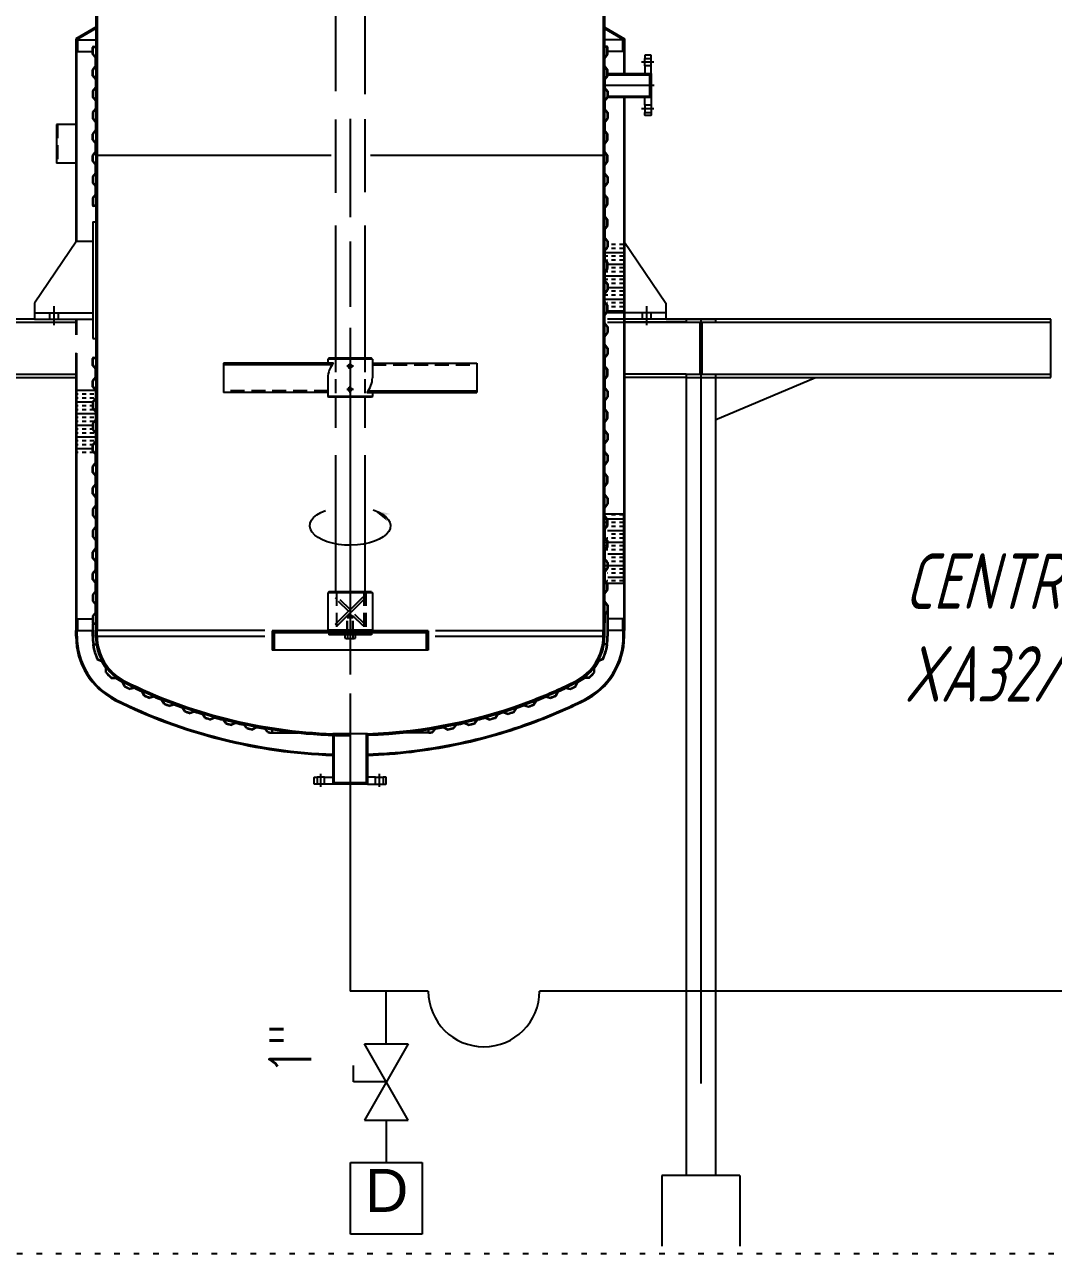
# Model space of a CAD drawing. Extents: x -29512 to 147477, y -5232 to 39709.
# Drawn here: x 140849.02 to 140867.52, y 10718.46 to 10740.55 of the extents above; entities that cross this region are included whole.
import ezdxf
from ezdxf.enums import TextEntityAlignment as Align

# ---------------------------------------------------------------- set-up
doc = ezdxf.new("R2010")
doc.units = 0
for name, pattern in [('DASHDOT', [25.4, 12.7, -6.35, 0, -6.35]), ('DOTTED', [0.25, 0, -0.25]), ('HIDDEN', [0.375, 0.25, -0.125])]:
    doc.linetypes.add(name, pattern=pattern)
doc.layers.get('0').update_dxf_attribs({"linetype": 'CONTINUOUS'})
for name, color, linetype in [('2', 2, 'CONTINUOUS'), ('3', 3, 'HIDDEN'), ('6', 6, 'DASHDOT'), ('DIMENSION', 3, 'CONTINUOUS'), ('HATCH', 4, 'CONTINUOUS'), ('NUVOLA', 6, 'CONTINUOUS')]:
    doc.layers.add(name, color=color, linetype=linetype)
doc.layers.add('TAG', color=140, linetype='CONTINUOUS', lineweight=13)
doc.styles.add('A3', font='arial.ttf', dxfattribs={"height": 0.3})
doc.styles.add('Romans100', font='romans.shx', dxfattribs={"width": 0.8, "height": 200})
doc.styles.add('S', font='ITALIC', dxfattribs={"height": 6})
doc.styles.add('STYLE4', font='isocp.shx', dxfattribs={"width": 0.8, "oblique": 15, "height": 2})
pattern_1 = [(180, (140864.96661, 10723.26632), (0, 0.2100412), []), (180, (140864.96661, 10723.33634), (0, 0.2100412), [0.0700137, -0.0700137]), (180, (140864.96661, 10723.40635), (0, 0.2100412), [0.0700137, -0.0700137])]

# ---------------------------------------------------------------- blocks, each defined once
blk = doc.blocks.new('PRESA', base_point=(1.75, 0.1))
for p, q in [((1.5, 0.1), (1.5, 0.6)), ((1.5, 0.6), (2, 0.6)), ((2, 0.6), (2, 0.1)), ((2, 0.1), (1.5, 0.1))]:
    blk.add_line(p, q)
at = {"style": 'S', "width": 1.2}
blk.add_attdef('1', text='', height=0.3, dxfattribs=at).set_placement((1.75, 0.2), align=Align.CENTER)
blk = doc.blocks.new('head')
at = {"color": 7}
for p, q in [((-0.7, 0.71), (-0.7, -0.71)), ((0, 0.94), (-0.63, 0.94)), ((0, 0.47), (-0.63, 0.47)), ((0, -0.94), (0, 0.94)), ((0, -0.47), (-0.63, -0.47)), ((-0.63, -0.94), (0, -0.94))]:
    blk.add_line(p, q, dxfattribs=at)
for centre, radius, start, end in [((-0.28, 0.71), 0.418, 145.6158, 214.3842), ((0.86, 0), 1.56, 162.412, 197.588), ((-0.28, -0.71), 0.418, 145.6158, 214.3842)]:
    blk.add_arc(centre, radius, start, end, dxfattribs=at)

msp = doc.modelspace()

# ---------------------------------------------------------------- hatches: boundary and pattern name
at = {"layer": '2'}
h = msp.add_hatch(dxfattribs=at)
h.set_pattern_fill('INSUL', scale=0.56011, angle=180, style=0)
h.set_pattern_definition([(180, (140864.96661, 10722.17446), (0, 0.2100412), []), (180, (140864.96661, 10722.24448), (0, 0.2100412), [0.0700137, -0.0700137]), (180, (140864.96661, 10722.3145), (0, 0.2100412), [0.0700137, -0.0700137])])
h.paths.add_polyline_path([(140859.4564, 10736.1375), (140859.5089, 10736.2075), (140859.5089, 10736.3125), (140859.4564, 10736.3825), (140859.4564, 10736.5226), (140859.5089, 10736.5926), (140859.5089, 10736.6109), (140859.796, 10736.6109), (140859.796, 10735.3709), (140859.459, 10735.3709), (140859.5089, 10735.4374), (140859.5089, 10735.5424), (140859.4564, 10735.6124), (140859.4564, 10735.7524), (140859.5089, 10735.8224), (140859.5089, 10735.9275), (140859.4564, 10735.9975)])
h = msp.add_hatch(dxfattribs=at)
h.set_pattern_fill('INSUL', scale=0.56011, angle=180, style=0)
h.set_pattern_definition(pattern_1)
h.paths.add_polyline_path([(140850.2916, 10733.5718), (140850.2391, 10733.6418), (140850.2391, 10733.7469), (140850.2916, 10733.8169), (140850.2916, 10733.9569), (140850.2391, 10734.0269), (140850.2391, 10734.0452), (140849.952, 10734.0452), (140849.952, 10732.8052), (140850.289, 10732.8052), (140850.2391, 10732.8717), (140850.2391, 10732.9767), (140850.2916, 10733.0467), (140850.2916, 10733.1867), (140850.2391, 10733.2568), (140850.2391, 10733.3618), (140850.2916, 10733.4318)])
h = msp.add_hatch(dxfattribs=at)
h.set_pattern_fill('INSUL', scale=0.56011, angle=180, style=0)
h.set_pattern_definition(pattern_1)
h.paths.add_polyline_path([(140859.4564, 10731.2754), (140859.5089, 10731.3454), (140859.5089, 10731.4505), (140859.4564, 10731.5205), (140859.4564, 10731.6605), (140859.5089, 10731.7305), (140859.5089, 10731.7488), (140859.796, 10731.7488), (140859.796, 10730.5088), (140859.459, 10730.5088), (140859.5089, 10730.5753), (140859.5089, 10730.6803), (140859.4564, 10730.7503), (140859.4564, 10730.8903), (140859.5089, 10730.9604), (140859.5089, 10731.0654), (140859.4564, 10731.1354)])

# ---------------------------------------------------------------- linework, layer by layer
at = {"color": 7}
for p, q in [((140850.3021, 10741.9105), (140850.3021, 10729.6581)), ((140850.3231, 10741.8825), (140850.3231, 10729.6581)), ((140854.6079, 10741.6935), (140854.6079, 10739.3551)), ((140855.14, 10741.6935), (140855.14, 10739.3044)), ((140859.4249, 10740.8652), (140859.4249, 10729.6581)), ((140859.4459, 10740.8652), (140859.4459, 10729.6581)), ((140850.3021, 10740.5102), (140849.9415, 10740.3002)), ((140850.3021, 10740.4859), (140849.9415, 10740.2759)), ((140859.4459, 10740.5102), (140859.8065, 10740.3002)), ((140859.4459, 10740.4859), (140859.8065, 10740.2759)), ((140849.9415, 10740.3002), (140849.9415, 10736.6428)), ((140849.952, 10740.282), (140850.3021, 10740.282)), ((140849.952, 10740.282), (140849.952, 10736.6595)), ((140849.973, 10740.282), (140849.973, 10740.072)), ((140859.796, 10740.282), (140859.4459, 10740.282)), ((140859.775, 10740.282), (140859.775, 10740.072)), ((140859.796, 10740.282), (140859.796, 10739.6718)), ((140859.8065, 10740.3002), (140859.8065, 10739.6718)), ((140849.952, 10740.072), (140850.2391, 10740.072)), ((140850.2391, 10740.0201), (140850.2391, 10740.1427)), ((140850.2916, 10739.9501), (140850.2391, 10740.0201)), ((140850.2496, 10740.0236), (140850.2496, 10740.1427)), ((140850.3021, 10739.9536), (140850.2496, 10740.0236)), ((140850.2566, 10740.1602), (140850.3021, 10740.1602)), ((140850.2566, 10740.1497), (140850.3021, 10740.1497)), ((140859.4914, 10740.1602), (140859.4459, 10740.1602)), ((140859.4914, 10740.1497), (140859.4459, 10740.1497)), ((140859.4459, 10739.9536), (140859.4984, 10740.0236)), ((140859.4564, 10739.9501), (140859.5089, 10740.0201)), ((140859.4984, 10740.0236), (140859.4984, 10740.1427)), ((140859.5089, 10740.0201), (140859.5089, 10740.1427)), ((140859.796, 10740.072), (140859.5089, 10740.072)), ((140850.2916, 10739.8101), (140850.2391, 10739.7401)), ((140850.3021, 10739.8066), (140850.2496, 10739.7366)), ((140850.2916, 10739.8101), (140850.2916, 10739.9501)), ((140859.4459, 10739.8066), (140859.4984, 10739.7366)), ((140859.4564, 10739.8101), (140859.4564, 10739.9501)), ((140859.4564, 10739.8101), (140859.5089, 10739.7401)), ((140860.174, 10739.8136), (140860.174, 10739.9466)), ((140860.2861, 10739.8136), (140860.2861, 10739.9466)), ((140850.2391, 10739.6351), (140850.2391, 10739.7401)), ((140850.2916, 10739.565), (140850.2391, 10739.6351)), ((140850.2496, 10739.6386), (140850.2496, 10739.7366)), ((140850.3021, 10739.5685), (140850.2496, 10739.6386)), ((140850.2916, 10739.565), (140850.2916, 10739.425)), ((140859.4459, 10739.5685), (140859.4984, 10739.6386)), ((140859.4564, 10739.565), (140859.5089, 10739.6351)), ((140859.4564, 10739.565), (140859.4564, 10739.425)), ((140859.4984, 10739.6386), (140859.4984, 10739.7366)), ((140859.4984, 10739.6718), (140860.2616, 10739.6718)), ((140859.4984, 10739.6522), (140860.2581, 10739.6522)), ((140859.5089, 10739.6351), (140859.5089, 10739.7401)), ((140860.2581, 10739.6718), (140860.2581, 10739.2482)), ((140860.2861, 10739.6718), (140860.2861, 10739.2482)), ((140850.2916, 10739.425), (140850.2391, 10739.355)), ((140850.2391, 10739.355), (140850.2391, 10739.25)), ((140850.3021, 10739.4215), (140850.2496, 10739.3515)), ((140850.2496, 10739.3515), (140850.2496, 10739.2535)), ((140859.4459, 10739.4215), (140859.4984, 10739.3515)), ((140859.4564, 10739.425), (140859.5089, 10739.355)), ((140859.4984, 10739.3515), (140859.4984, 10739.2535)), ((140859.5089, 10739.355), (140859.5089, 10739.25)), ((140850.2916, 10739.18), (140850.2391, 10739.25)), ((140850.3021, 10739.1835), (140850.2496, 10739.2535)), ((140850.2916, 10739.18), (140850.2916, 10739.0399)), ((140859.4459, 10739.1835), (140859.4984, 10739.2535)), ((140859.4564, 10739.18), (140859.5089, 10739.25)), ((140859.4564, 10739.18), (140859.4564, 10739.0399)), ((140859.4945, 10739.2482), (140860.2616, 10739.2482)), ((140859.4984, 10739.2678), (140860.2581, 10739.2678)), ((140859.796, 10739.2482), (140859.796, 10729.6581)), ((140859.8065, 10739.2482), (140859.8065, 10729.6581)), ((140860.174, 10739.1065), (140860.174, 10738.9734)), ((140860.2861, 10739.1065), (140860.2861, 10738.9734)), ((140850.2916, 10739.0399), (140850.2391, 10738.9699)), ((140850.2391, 10738.9699), (140850.2391, 10738.8649)), ((140850.2916, 10738.7949), (140850.2391, 10738.8649)), ((140850.3021, 10739.0364), (140850.2496, 10738.9664)), ((140850.2496, 10738.9664), (140850.2496, 10738.8684)), ((140850.3021, 10738.7984), (140850.2496, 10738.8684)), ((140859.4459, 10739.0364), (140859.4984, 10738.9664)), ((140859.4459, 10738.7984), (140859.4984, 10738.8684)), ((140859.4564, 10739.0399), (140859.5089, 10738.9699)), ((140859.4564, 10738.7949), (140859.5089, 10738.8649)), ((140859.4984, 10738.9664), (140859.4984, 10738.8684)), ((140859.5089, 10738.9699), (140859.5089, 10738.8649)), ((140849.5915, 10738.7599), (140849.5915, 10738.0598)), ((140849.9415, 10738.7599), (140849.5915, 10738.7599)), ((140850.2916, 10738.6549), (140850.2391, 10738.5849)), ((140850.3021, 10738.6514), (140850.2496, 10738.5814)), ((140850.2916, 10738.7949), (140850.2916, 10738.6549)), ((140854.6079, 10738.8494), (140854.6079, 10737.5264)), ((140855.14, 10738.8505), (140855.14, 10737.5392)), ((140859.4459, 10738.6514), (140859.4984, 10738.5814)), ((140859.4564, 10738.7949), (140859.4564, 10738.6549)), ((140859.4564, 10738.6549), (140859.5089, 10738.5849)), ((140850.2391, 10738.4798), (140850.2391, 10738.5849)), ((140850.2916, 10738.4098), (140850.2391, 10738.4798)), ((140850.2496, 10738.4833), (140850.2496, 10738.5814)), ((140850.3021, 10738.4133), (140850.2496, 10738.4833)), ((140859.4459, 10738.4133), (140859.4984, 10738.4833)), ((140859.4564, 10738.4098), (140859.5089, 10738.4798)), ((140859.4984, 10738.4833), (140859.4984, 10738.5814)), ((140859.5089, 10738.4798), (140859.5089, 10738.5849)), ((140850.2916, 10738.2698), (140850.2391, 10738.1998)), ((140850.2391, 10738.0948), (140850.2391, 10738.1998)), ((140850.3021, 10738.2663), (140850.2496, 10738.1963)), ((140850.2496, 10738.0983), (140850.2496, 10738.1963)), ((140850.2916, 10738.2698), (140850.2916, 10738.4098)), ((140854.5351, 10738.1998), (140850.3021, 10738.1998)), ((140859.4459, 10738.1998), (140855.24, 10738.1998)), ((140859.4459, 10738.2663), (140859.4984, 10738.1963)), ((140859.4564, 10738.2698), (140859.4564, 10738.4098)), ((140859.4564, 10738.2698), (140859.5089, 10738.1998)), ((140859.4984, 10738.0983), (140859.4984, 10738.1963)), ((140859.5089, 10738.0948), (140859.5089, 10738.1998)), ((140849.9415, 10738.0598), (140849.5915, 10738.0598)), ((140850.2916, 10738.0247), (140850.2391, 10738.0948)), ((140850.3021, 10738.0282), (140850.2496, 10738.0983)), ((140850.2916, 10737.8847), (140850.2916, 10738.0247)), ((140859.4459, 10738.0282), (140859.4984, 10738.0983)), ((140859.4564, 10738.0247), (140859.5089, 10738.0948)), ((140859.4564, 10737.8847), (140859.4564, 10738.0247)), ((140850.2916, 10737.8847), (140850.2391, 10737.8147)), ((140850.2391, 10737.8147), (140850.2391, 10737.7097)), ((140850.3021, 10737.8812), (140850.2496, 10737.8112)), ((140850.2496, 10737.8112), (140850.2496, 10737.7132)), ((140859.4459, 10737.8812), (140859.4984, 10737.8112)), ((140859.4564, 10737.8847), (140859.5089, 10737.8147)), ((140859.4984, 10737.8112), (140859.4984, 10737.7132)), ((140859.5089, 10737.8147), (140859.5089, 10737.7097)), ((140850.2916, 10737.6397), (140850.2391, 10737.7097)), ((140850.3021, 10737.6432), (140850.2496, 10737.7132)), ((140850.2916, 10737.4996), (140850.2916, 10737.6397)), ((140859.4459, 10737.6432), (140859.4984, 10737.7132)), ((140859.4564, 10737.6397), (140859.5089, 10737.7097)), ((140859.4564, 10737.4996), (140859.4564, 10737.6397)), ((140850.2916, 10737.4996), (140850.2391, 10737.4296)), ((140850.2391, 10737.4296), (140850.2391, 10737.3071)), ((140850.3021, 10737.4961), (140850.2496, 10737.4261)), ((140850.2496, 10737.4261), (140850.2496, 10737.3071)), ((140859.4459, 10737.4961), (140859.4984, 10737.4261)), ((140859.4459, 10737.2581), (140859.4984, 10737.3281)), ((140859.4564, 10737.4996), (140859.5089, 10737.4296)), ((140859.4564, 10737.2546), (140859.5089, 10737.3246)), ((140859.4984, 10737.3281), (140859.4984, 10737.4261)), ((140859.5089, 10737.3246), (140859.5089, 10737.4296)), ((140850.3021, 10737.3001), (140850.2568, 10737.3001)), ((140850.3021, 10737.2896), (140850.2568, 10737.2896)), ((140859.4459, 10737.1111), (140859.4984, 10737.0411)), ((140859.4564, 10737.2546), (140859.4564, 10737.1146)), ((140859.4564, 10737.1146), (140859.5089, 10737.0446)), ((140850.2461, 10737.0095), (140850.2461, 10734.9091)), ((140850.2461, 10737.0095), (140850.3021, 10737.0095)), ((140854.6079, 10736.9417), (140854.6079, 10734.5521)), ((140855.14, 10736.9417), (140855.14, 10734.5521)), ((140859.4459, 10736.873), (140859.4984, 10736.943)), ((140859.4564, 10736.8695), (140859.5089, 10736.9395)), ((140859.4564, 10736.8695), (140859.4564, 10736.7295)), ((140859.4984, 10736.943), (140859.4984, 10737.0411)), ((140859.5089, 10736.9395), (140859.5089, 10737.0446)), ((140849.952, 10736.6595), (140849.1959, 10735.5463)), ((140849.952, 10736.6595), (140850.2461, 10736.6595)), ((140859.4459, 10736.726), (140859.4984, 10736.656)), ((140859.4564, 10736.7295), (140859.5089, 10736.6595)), ((140859.4984, 10736.656), (140859.4984, 10736.558)), ((140859.5089, 10736.6595), (140859.5089, 10736.5545)), ((140859.796, 10736.6595), (140860.5521, 10735.5463)), ((140859.4459, 10736.4879), (140859.4984, 10736.558)), ((140859.4564, 10736.4844), (140859.5089, 10736.5545)), ((140859.4564, 10736.4844), (140859.4564, 10736.3444)), ((140859.4459, 10736.3409), (140859.4984, 10736.2709)), ((140859.4564, 10736.3444), (140859.5089, 10736.2744)), ((140859.4984, 10736.1729), (140859.4984, 10736.2709)), ((140859.5089, 10736.1694), (140859.5089, 10736.2744)), ((140859.4459, 10736.1029), (140859.4984, 10736.1729)), ((140859.4564, 10736.0994), (140859.5089, 10736.1694)), ((140859.4564, 10736.0994), (140859.4564, 10735.9593)), ((140859.4459, 10735.9558), (140859.4984, 10735.8858)), ((140859.4459, 10735.7178), (140859.4984, 10735.7878)), ((140859.4564, 10735.9593), (140859.5089, 10735.8893)), ((140859.4564, 10735.7143), (140859.5089, 10735.7843)), ((140859.4984, 10735.8858), (140859.4984, 10735.7878)), ((140859.5089, 10735.8893), (140859.5089, 10735.7843)), ((140849.1959, 10735.5463), (140849.1959, 10735.3712)), ((140859.4459, 10735.5708), (140859.4984, 10735.5007)), ((140859.4564, 10735.5743), (140859.4564, 10735.7143)), ((140859.4564, 10735.5743), (140859.5089, 10735.5042)), ((140860.5521, 10735.5463), (140860.5521, 10735.3712)), ((140849.1959, 10735.3712), (140850.2461, 10735.3712)), ((140849.1959, 10735.3712), (140849.1959, 10735.2592)), ((140849.4689, 10735.3712), (140849.4689, 10735.2592)), ((140849.546, 10735.4923), (140849.546, 10735.1491)), ((140849.623, 10735.3712), (140849.623, 10735.2592)), ((140859.4459, 10735.3327), (140859.4984, 10735.4027)), ((140859.4564, 10735.3292), (140859.5089, 10735.3992)), ((140859.4564, 10735.1892), (140859.4564, 10735.3292)), ((140859.4984, 10735.4027), (140859.4984, 10735.5007)), ((140860.5521, 10735.3712), (140859.5019, 10735.3712)), ((140859.5089, 10735.3992), (140859.5089, 10735.5042)), ((140860.125, 10735.3712), (140860.125, 10735.2592)), ((140860.202, 10735.4923), (140860.202, 10735.1491)), ((140860.2791, 10735.3712), (140860.2791, 10735.2592)), ((140860.5521, 10735.3712), (140860.5521, 10735.2592)), ((140849.1959, 10735.2592), (140850.2461, 10735.2592)), ((140849.9415, 10735.2592), (140849.9415, 10734.9739)), ((140849.952, 10735.2592), (140849.952, 10734.9739)), ((140859.4459, 10735.1857), (140859.4984, 10735.1157)), ((140859.4564, 10735.1892), (140859.5089, 10735.1192)), ((140859.4984, 10735.1157), (140859.4984, 10735.0177)), ((140860.5521, 10735.2592), (140859.5019, 10735.2592)), ((140859.5089, 10735.1192), (140859.5089, 10735.0142)), ((140850.2461, 10734.9091), (140850.3021, 10734.9091)), ((140859.4459, 10734.9476), (140859.4984, 10735.0177)), ((140859.4564, 10734.9441), (140859.5089, 10735.0142)), ((140859.4564, 10734.8041), (140859.4564, 10734.9441)), ((140859.4459, 10734.8006), (140859.4984, 10734.7306)), ((140859.4564, 10734.8041), (140859.5089, 10734.7341)), ((140859.4984, 10734.7306), (140859.4984, 10734.6326)), ((140859.5089, 10734.7341), (140859.5089, 10734.6291)), ((140849.9415, 10734.6508), (140849.9415, 10729.6581)), ((140849.952, 10734.6433), (140849.952, 10729.6581)), ((140850.2391, 10734.426), (140850.2391, 10734.5486)), ((140850.2496, 10734.4295), (140850.2496, 10734.5486)), ((140850.2566, 10734.5661), (140850.3021, 10734.5661)), ((140850.2566, 10734.5556), (140850.3021, 10734.5556)), ((140854.5719, 10734.4644), (140852.5986, 10734.4644)), ((140852.5986, 10734.4644), (140852.5986, 10733.9396)), ((140854.4879, 10734.5521), (140854.4739, 10734.5381)), ((140855.2741, 10734.5381), (140854.4739, 10734.5381)), ((140854.4739, 10734.5381), (140854.4739, 10734.4644)), ((140855.2601, 10734.5521), (140854.4879, 10734.5521)), ((140854.874, 10734.4704), (140854.874, 10734.3536)), ((140855.2741, 10734.5381), (140855.2601, 10734.5521)), ((140855.2741, 10734.5381), (140855.2741, 10734.202)), ((140855.2741, 10734.4644), (140857.1494, 10734.4644)), ((140857.1494, 10734.4644), (140857.1494, 10733.9396)), ((140859.4459, 10734.5626), (140859.4984, 10734.6326)), ((140859.4564, 10734.5591), (140859.5089, 10734.6291)), ((140859.4564, 10734.5591), (140859.4564, 10734.419)), ((140850.2916, 10734.356), (140850.2391, 10734.426)), ((140850.3021, 10734.3595), (140850.2496, 10734.4295)), ((140850.2916, 10734.216), (140850.2916, 10734.356)), ((140854.5485, 10734.4347), (140852.5986, 10734.4347)), ((140854.9324, 10734.412), (140854.8156, 10734.412)), ((140859.4459, 10734.4155), (140859.4984, 10734.3455)), ((140859.4459, 10734.1775), (140859.4984, 10734.2475)), ((140859.4564, 10734.419), (140859.5089, 10734.349)), ((140859.4564, 10734.174), (140859.5089, 10734.244)), ((140859.4984, 10734.2475), (140859.4984, 10734.3455)), ((140859.5089, 10734.244), (140859.5089, 10734.349)), ((140850.2916, 10734.216), (140850.2391, 10734.146)), ((140850.2391, 10734.041), (140850.2391, 10734.146)), ((140850.2916, 10733.9709), (140850.2391, 10734.041)), ((140850.3021, 10734.2125), (140850.2496, 10734.1425)), ((140850.2496, 10734.0445), (140850.2496, 10734.1425)), ((140850.3021, 10733.9744), (140850.2496, 10734.0445)), ((140854.4739, 10734.202), (140854.4739, 10733.8659)), ((140854.874, 10733.9335), (140854.874, 10734.0504)), ((140859.4459, 10734.0305), (140859.4984, 10733.9604)), ((140859.4564, 10734.174), (140859.4564, 10734.034)), ((140859.4564, 10734.034), (140859.5089, 10733.9639)), ((140850.2916, 10733.8309), (140850.2391, 10733.7609)), ((140850.3021, 10733.8274), (140850.2496, 10733.7574)), ((140850.2916, 10733.9709), (140850.2916, 10733.8309)), ((140854.4739, 10733.9396), (140852.5986, 10733.9396)), ((140855.2741, 10733.8659), (140854.4739, 10733.8659)), ((140854.4879, 10733.8519), (140854.4739, 10733.8659)), ((140855.2601, 10733.8519), (140854.4879, 10733.8519)), ((140854.6079, 10733.8519), (140854.6079, 10733.3017)), ((140854.9324, 10733.992), (140854.8156, 10733.992)), ((140855.14, 10733.8519), (140855.14, 10733.3017)), ((140855.1761, 10733.9396), (140857.1494, 10733.9396)), ((140855.1995, 10733.9693), (140857.1494, 10733.9693)), ((140855.2741, 10733.8659), (140855.2601, 10733.8519)), ((140855.2741, 10733.9396), (140855.2741, 10733.8659)), ((140859.4459, 10733.7924), (140859.4984, 10733.8624)), ((140859.4564, 10733.7889), (140859.5089, 10733.8589)), ((140859.4564, 10733.7889), (140859.4564, 10733.6489)), ((140859.4984, 10733.9604), (140859.4984, 10733.8624)), ((140859.5089, 10733.9639), (140859.5089, 10733.8589)), ((140850.2391, 10733.7609), (140850.2391, 10733.6559)), ((140850.2916, 10733.5859), (140850.2391, 10733.6559)), ((140850.2496, 10733.7574), (140850.2496, 10733.6594)), ((140850.3021, 10733.5894), (140850.2496, 10733.6594)), ((140850.2916, 10733.5859), (140850.2916, 10733.4458)), ((140859.4459, 10733.6454), (140859.4984, 10733.5754)), ((140859.4564, 10733.6489), (140859.5089, 10733.5789)), ((140859.4984, 10733.4774), (140859.4984, 10733.5754)), ((140859.5089, 10733.4739), (140859.5089, 10733.5789)), ((140850.2916, 10733.4458), (140850.2391, 10733.3758)), ((140850.2391, 10733.3758), (140850.2391, 10733.2708)), ((140850.3021, 10733.4423), (140850.2496, 10733.3723)), ((140850.2496, 10733.3723), (140850.2496, 10733.2743)), ((140859.4459, 10733.4073), (140859.4984, 10733.4774)), ((140859.4564, 10733.4038), (140859.5089, 10733.4739)), ((140859.4564, 10733.2638), (140859.4564, 10733.4038)), ((140850.2916, 10733.2008), (140850.2391, 10733.2708)), ((140850.3021, 10733.2043), (140850.2496, 10733.2743)), ((140850.2916, 10733.2008), (140850.2916, 10733.0608)), ((140859.4459, 10733.2603), (140859.4984, 10733.1903)), ((140859.4564, 10733.2638), (140859.5089, 10733.1938)), ((140859.4984, 10733.1903), (140859.4984, 10733.0923)), ((140859.5089, 10733.1938), (140859.5089, 10733.0888)), ((140850.2916, 10733.0608), (140850.2391, 10732.9908)), ((140850.2391, 10732.8857), (140850.2391, 10732.9908)), ((140850.3021, 10733.0573), (140850.2496, 10732.9873)), ((140850.2496, 10732.8892), (140850.2496, 10732.9873)), ((140859.4459, 10733.0223), (140859.4984, 10733.0923)), ((140859.4564, 10733.0188), (140859.5089, 10733.0888)), ((140859.4564, 10732.8787), (140859.4564, 10733.0188)), ((140850.2916, 10732.8157), (140850.2391, 10732.8857)), ((140850.2916, 10732.6757), (140850.2391, 10732.6057)), ((140850.3021, 10732.8192), (140850.2496, 10732.8892)), ((140850.3021, 10732.6722), (140850.2496, 10732.6022)), ((140850.2916, 10732.6757), (140850.2916, 10732.8157)), ((140854.6079, 10732.8091), (140854.6079, 10730.3512)), ((140855.14, 10732.8091), (140855.14, 10730.3512)), ((140859.4459, 10732.8752), (140859.4984, 10732.8052)), ((140859.4459, 10732.6372), (140859.4984, 10732.7072)), ((140859.4564, 10732.8787), (140859.5089, 10732.8087)), ((140859.4564, 10732.6337), (140859.5089, 10732.7037)), ((140859.4984, 10732.8052), (140859.4984, 10732.7072)), ((140859.5089, 10732.8087), (140859.5089, 10732.7037)), ((140850.2391, 10732.5007), (140850.2391, 10732.6057)), ((140850.2916, 10732.4306), (140850.2391, 10732.5007)), ((140850.2496, 10732.5042), (140850.2496, 10732.6022)), ((140850.3021, 10732.4341), (140850.2496, 10732.5042)), ((140859.4459, 10732.4902), (140859.4984, 10732.4201)), ((140859.4564, 10732.4937), (140859.4564, 10732.6337)), ((140859.4564, 10732.4937), (140859.5089, 10732.4236)), ((140850.2916, 10732.2906), (140850.2391, 10732.2206)), ((140850.3021, 10732.2871), (140850.2496, 10732.2171)), ((140850.2916, 10732.2906), (140850.2916, 10732.4306)), ((140859.4459, 10732.2521), (140859.4984, 10732.3221)), ((140859.4564, 10732.2486), (140859.5089, 10732.3186)), ((140859.4564, 10732.1086), (140859.4564, 10732.2486)), ((140859.4984, 10732.3221), (140859.4984, 10732.4201)), ((140859.5089, 10732.3186), (140859.5089, 10732.4236)), ((140850.2391, 10732.1156), (140850.2391, 10732.2206)), ((140850.2916, 10732.0456), (140850.2391, 10732.1156)), ((140850.2496, 10732.1191), (140850.2496, 10732.2171)), ((140850.3021, 10732.0491), (140850.2496, 10732.1191)), ((140850.2916, 10732.0456), (140850.2916, 10731.9055)), ((140859.4459, 10732.1051), (140859.4984, 10732.0351)), ((140859.4564, 10732.1086), (140859.5089, 10732.0386)), ((140859.4984, 10732.0351), (140859.4984, 10731.9371)), ((140859.5089, 10732.0386), (140859.5089, 10731.9335)), ((140850.2916, 10731.9055), (140850.2391, 10731.8355)), ((140850.2391, 10731.8355), (140850.2391, 10731.7305)), ((140850.3021, 10731.902), (140850.2496, 10731.832)), ((140850.2496, 10731.832), (140850.2496, 10731.734)), ((140859.4459, 10731.867), (140859.4984, 10731.9371)), ((140859.4564, 10731.8635), (140859.5089, 10731.9335)), ((140859.4564, 10731.7235), (140859.4564, 10731.8635)), ((140850.2916, 10731.6605), (140850.2391, 10731.7305)), ((140850.3021, 10731.664), (140850.2496, 10731.734)), ((140850.2916, 10731.6605), (140850.2916, 10731.5205)), ((140859.4459, 10731.72), (140859.4984, 10731.65)), ((140859.4564, 10731.7235), (140859.5089, 10731.6535)), ((140859.4984, 10731.552), (140859.4984, 10731.65)), ((140859.5089, 10731.5485), (140859.5089, 10731.6535)), ((140850.2916, 10731.5205), (140850.2391, 10731.4505)), ((140850.2391, 10731.4505), (140850.2391, 10731.3454)), ((140850.2916, 10731.2754), (140850.2391, 10731.3454)), ((140850.3021, 10731.517), (140850.2496, 10731.447)), ((140850.2496, 10731.447), (140850.2496, 10731.3489)), ((140850.3021, 10731.2789), (140850.2496, 10731.3489)), ((140859.4459, 10731.482), (140859.4984, 10731.552)), ((140859.4564, 10731.4785), (140859.5089, 10731.5485)), ((140859.4564, 10731.4785), (140859.4564, 10731.3384)), ((140850.2916, 10731.1354), (140850.2391, 10731.0654)), ((140850.3021, 10731.1319), (140850.2496, 10731.0619)), ((140850.2916, 10731.2754), (140850.2916, 10731.1354)), ((140859.4459, 10731.3349), (140859.4984, 10731.2649)), ((140859.4459, 10731.0969), (140859.4984, 10731.1669)), ((140859.4564, 10731.3384), (140859.5089, 10731.2684)), ((140859.4564, 10731.0934), (140859.5089, 10731.1634)), ((140859.4984, 10731.1669), (140859.4984, 10731.2649)), ((140859.5089, 10731.1634), (140859.5089, 10731.2684)), ((140850.2391, 10730.9604), (140850.2391, 10731.0654)), ((140850.2916, 10730.8903), (140850.2391, 10730.9604)), ((140850.2496, 10730.9639), (140850.2496, 10731.0619)), ((140850.3021, 10730.8938), (140850.2496, 10730.9639)), ((140859.4459, 10730.9499), (140859.4984, 10730.8798)), ((140859.4564, 10731.0934), (140859.4564, 10730.9534)), ((140859.4564, 10730.9534), (140859.5089, 10730.8833)), ((140850.2916, 10730.7503), (140850.2391, 10730.6803)), ((140850.3021, 10730.7468), (140850.2496, 10730.6768)), ((140850.2916, 10730.7503), (140850.2916, 10730.8903)), ((140859.4459, 10730.7118), (140859.4984, 10730.7818)), ((140859.4564, 10730.7083), (140859.5089, 10730.7783)), ((140859.4564, 10730.7083), (140859.4564, 10730.5683)), ((140859.4984, 10730.8798), (140859.4984, 10730.7818)), ((140859.5089, 10730.8833), (140859.5089, 10730.7783)), ((140850.2391, 10730.5753), (140850.2391, 10730.6803)), ((140850.2916, 10730.5053), (140850.2391, 10730.5753)), ((140850.2496, 10730.5788), (140850.2496, 10730.6768)), ((140850.3021, 10730.5088), (140850.2496, 10730.5788)), ((140850.2916, 10730.3652), (140850.2916, 10730.5053)), ((140859.4459, 10730.5648), (140859.4984, 10730.4948)), ((140859.4564, 10730.5683), (140859.5089, 10730.4983)), ((140859.4984, 10730.3967), (140859.4984, 10730.4948)), ((140859.5089, 10730.3932), (140859.5089, 10730.4983)), ((140850.2916, 10730.3652), (140850.2391, 10730.2952)), ((140850.2391, 10730.2952), (140850.2391, 10730.1902)), ((140850.3021, 10730.3617), (140850.2496, 10730.2917)), ((140850.2496, 10730.2917), (140850.2496, 10730.1937)), ((140854.4879, 10730.3512), (140854.4739, 10730.3372)), ((140855.2741, 10730.3372), (140854.4739, 10730.3372)), ((140854.4739, 10730.3372), (140854.4739, 10729.6651)), ((140855.2601, 10730.3512), (140854.4879, 10730.3512)), ((140854.6116, 10729.7685), (140855.1067, 10730.2636)), ((140855.1364, 10730.2339), (140855.1067, 10730.2636)), ((140855.2601, 10730.3512), (140855.2741, 10730.3372)), ((140855.2741, 10730.3372), (140855.2741, 10729.6651)), ((140859.4459, 10730.3267), (140859.4984, 10730.3967)), ((140859.4564, 10730.3232), (140859.5089, 10730.3932)), ((140859.4564, 10730.1832), (140859.4564, 10730.3232)), ((140850.2916, 10730.1202), (140850.2391, 10730.1902)), ((140850.3021, 10730.1237), (140850.2496, 10730.1937)), ((140850.2916, 10729.9802), (140850.2916, 10730.1202)), ((140854.6413, 10729.7388), (140855.1364, 10730.2339)), ((140859.4459, 10730.1797), (140859.4984, 10730.1097)), ((140859.4564, 10730.1832), (140859.5089, 10730.1132)), ((140859.4984, 10730.1097), (140859.4984, 10730.0117)), ((140859.5089, 10730.1132), (140859.5089, 10730.0082)), ((140849.952, 10729.8681), (140850.2391, 10729.8681)), ((140849.973, 10729.8681), (140849.973, 10729.6581)), ((140850.2916, 10729.9802), (140850.2391, 10729.9102)), ((140850.2391, 10729.9102), (140850.2391, 10729.7876)), ((140850.3021, 10729.9767), (140850.2496, 10729.9067)), ((140850.2496, 10729.9067), (140850.2496, 10729.7876)), ((140859.4459, 10729.9417), (140859.4984, 10730.0117)), ((140859.4564, 10729.7981), (140859.4459, 10729.7981)), ((140859.4564, 10729.9382), (140859.5089, 10730.0082)), ((140859.4564, 10729.9382), (140859.4564, 10729.7981)), ((140859.4984, 10729.9942), (140859.4984, 10729.5531)), ((140859.5089, 10730.0082), (140859.5089, 10729.5531)), ((140859.796, 10729.8681), (140859.5089, 10729.8681)), ((140859.775, 10729.8681), (140859.775, 10729.6581)), ((140849.9415, 10729.6581), (140850.2391, 10729.6581)), ((140849.9415, 10729.5531), (140849.9415, 10729.6581)), ((140849.9625, 10729.5531), (140849.9625, 10729.6581)), ((140850.2568, 10729.7701), (140850.2391, 10729.7701)), ((140850.2391, 10729.7701), (140850.2391, 10729.6581)), ((140850.2391, 10729.5531), (140850.2391, 10729.6581)), ((140850.2496, 10729.7717), (140850.2496, 10729.6581)), ((140850.2496, 10729.5531), (140850.2496, 10729.6581)), ((140850.3021, 10729.7806), (140850.2568, 10729.7806)), ((140850.3021, 10729.7701), (140850.2568, 10729.7701)), ((140851.3855, 10729.6581), (140850.2951, 10729.6581)), ((140850.2951, 10729.5594), (140850.2951, 10729.6581)), ((140850.3231, 10729.5594), (140850.3231, 10729.6581)), ((140853.3393, 10729.6581), (140851.3855, 10729.6581)), ((140856.2743, 10729.6511), (140853.4737, 10729.6511)), ((140853.4737, 10729.6511), (140853.4737, 10729.301)), ((140856.2743, 10729.6161), (140853.4737, 10729.6161)), ((140853.5087, 10729.6161), (140853.5087, 10729.301)), ((140855.2741, 10729.6651), (140854.4739, 10729.6651)), ((140854.4879, 10729.6511), (140854.4739, 10729.6651)), ((140855.2741, 10729.6511), (140854.4739, 10729.6511)), ((140854.4889, 10729.6161), (140854.4889, 10729.5811)), ((140855.2591, 10729.5811), (140854.4889, 10729.5811)), ((140854.6413, 10729.7388), (140854.6116, 10729.7685)), ((140855.2591, 10729.6161), (140855.2591, 10729.5811)), ((140855.2601, 10729.6511), (140855.2741, 10729.6651)), ((140856.2393, 10729.6161), (140856.2393, 10729.301)), ((140856.2743, 10729.6511), (140856.2743, 10729.301)), ((140856.4087, 10729.6581), (140858.2445, 10729.6581)), ((140858.2445, 10729.6581), (140859.4529, 10729.6581)), ((140859.4249, 10729.5594), (140859.4249, 10729.6581)), ((140859.4529, 10729.5594), (140859.4529, 10729.6581)), ((140859.8065, 10729.6581), (140859.5089, 10729.6581)), ((140859.7855, 10729.5531), (140859.7855, 10729.6581)), ((140859.8065, 10729.5531), (140859.8065, 10729.6581)), ((140850.261, 10729.4111), (140850.3058, 10729.4179)), ((140850.2626, 10729.4007), (140850.3075, 10729.4075)), ((140859.4854, 10729.4007), (140859.4405, 10729.4075)), ((140859.487, 10729.4111), (140859.4422, 10729.4179)), ((140850.3249, 10729.1384), (140850.4009, 10729.1042)), ((140850.3328, 10729.1463), (140850.4085, 10729.1123)), ((140856.2743, 10729.301), (140853.4737, 10729.301)), ((140859.4152, 10729.1463), (140859.3395, 10729.1123)), ((140859.4231, 10729.1384), (140859.347, 10729.1042)), ((140850.4771, 10728.9033), (140850.477, 10728.9866)), ((140850.4876, 10728.9072), (140850.4875, 10728.9902)), ((140859.2604, 10728.9072), (140859.2605, 10728.9902)), ((140859.2709, 10728.9033), (140859.271, 10728.9866)), ((140850.5778, 10728.8026), (140850.6611, 10728.8027)), ((140850.5817, 10728.8131), (140850.6647, 10728.8132)), ((140850.8128, 10728.6504), (140850.7788, 10728.7267)), ((140850.8209, 10728.6582), (140850.7869, 10728.7342)), ((140858.9271, 10728.6582), (140858.9611, 10728.7342)), ((140858.9351, 10728.6504), (140858.9692, 10728.7267)), ((140859.1663, 10728.8131), (140859.0833, 10728.8132)), ((140859.1702, 10728.8026), (140859.0869, 10728.8027)), ((140851.0001, 10728.6188), (140850.9149, 10728.6009)), ((140851.0014, 10728.6297), (140850.9163, 10728.6119)), ((140851.1695, 10728.4842), (140851.1274, 10728.5604)), ((140851.177, 10728.4924), (140851.1349, 10728.5685)), ((140851.3533, 10728.4739), (140851.2689, 10728.4525)), ((140858.3947, 10728.4739), (140858.4791, 10728.4525)), ((140858.571, 10728.4924), (140858.6131, 10728.5685)), ((140858.5785, 10728.4842), (140858.6206, 10728.5604)), ((140858.7466, 10728.6297), (140858.8317, 10728.6119)), ((140858.7479, 10728.6188), (140858.8331, 10728.6009)), ((140851.3524, 10728.4629), (140851.2681, 10728.4415)), ((140851.5273, 10728.3356), (140851.4821, 10728.4099)), ((140851.5344, 10728.344), (140851.4892, 10728.4184)), ((140851.7123, 10728.3215), (140851.6289, 10728.2965)), ((140851.7126, 10728.3325), (140851.6293, 10728.3076)), ((140851.8924, 10728.2017), (140851.844, 10728.274)), ((140851.8992, 10728.2105), (140851.8508, 10728.2828)), ((140857.809, 10728.1971), (140857.8576, 10728.2693)), ((140857.8157, 10728.1883), (140857.8643, 10728.2605)), ((140857.9959, 10728.3186), (140858.0792, 10728.2934)), ((140857.9962, 10728.3075), (140858.0795, 10728.2823)), ((140858.1732, 10728.3291), (140858.2187, 10728.4032)), ((140858.1803, 10728.3206), (140858.2258, 10728.3948)), ((140858.3956, 10728.4629), (140858.4799, 10728.4415)), ((140852.0764, 10728.2069), (140851.9942, 10728.1785)), ((140852.0765, 10728.1959), (140851.9942, 10728.1674)), ((140852.2615, 10728.0838), (140852.2101, 10728.154)), ((140852.2679, 10728.0928), (140852.2165, 10728.1631)), ((140852.4454, 10728.0967), (140852.3645, 10728.0648)), ((140852.446, 10728.0856), (140852.365, 10728.0537)), ((140852.6356, 10727.9814), (140852.5813, 10728.0494)), ((140852.6416, 10727.9907), (140852.5873, 10728.0587)), ((140857.1064, 10727.9907), (140857.1607, 10728.0587)), ((140857.1124, 10727.9814), (140857.1667, 10728.0494)), ((140857.302, 10728.0856), (140857.383, 10728.0537)), ((140857.3026, 10728.0967), (140857.3835, 10728.0648)), ((140857.4801, 10728.0928), (140857.5314, 10728.1631)), ((140857.4865, 10728.0838), (140857.5379, 10728.154)), ((140857.6313, 10728.183), (140857.7134, 10728.1543)), ((140857.6314, 10728.1941), (140857.7136, 10728.1654)), ((140852.8188, 10728.0021), (140852.7393, 10727.9668)), ((140852.8198, 10727.991), (140852.7403, 10727.9558)), ((140853.0136, 10727.8949), (140852.9565, 10727.9606)), ((140853.0192, 10727.9045), (140852.9621, 10727.9702)), ((140853.1958, 10727.9233), (140853.1178, 10727.8847)), ((140853.1973, 10727.9123), (140853.1193, 10727.8737)), ((140853.395, 10727.8245), (140853.3352, 10727.8877)), ((140853.4002, 10727.8343), (140853.3404, 10727.8975)), ((140853.4527, 10727.8155), (140853.9412, 10727.8155)), ((140853.4632, 10727.8774), (140853.4632, 10727.8365)), ((140853.4737, 10727.8758), (140853.4737, 10727.8365)), ((140856.2953, 10727.8155), (140855.8068, 10727.8155)), ((140856.2743, 10727.8758), (140856.2743, 10727.8365)), ((140856.2848, 10727.8774), (140856.2848, 10727.8365)), ((140856.3478, 10727.8343), (140856.4076, 10727.8975)), ((140856.353, 10727.8245), (140856.4128, 10727.8877)), ((140856.5507, 10727.9123), (140856.6287, 10727.8737)), ((140856.5522, 10727.9233), (140856.6302, 10727.8847)), ((140856.7288, 10727.9045), (140856.7858, 10727.9702)), ((140856.7344, 10727.8949), (140856.7915, 10727.9606)), ((140856.9282, 10727.991), (140857.0077, 10727.9558)), ((140856.9292, 10728.0021), (140857.0087, 10727.9668)), ((140855.1859, 10727.8011), (140854.5621, 10727.8011)), ((140854.5621, 10727.7948), (140854.5621, 10726.9206)), ((140854.5831, 10727.7948), (140854.5831, 10726.9206)), ((140855.1649, 10727.7948), (140855.1649, 10726.9206)), ((140855.1859, 10727.7948), (140855.1859, 10726.9206)), ((140854.4154, 10727.0186), (140854.2824, 10727.0186)), ((140855.3326, 10727.0186), (140855.4656, 10727.0186)), ((140854.4154, 10726.8926), (140854.2824, 10726.8926)), ((140855.1859, 10726.9206), (140854.5621, 10726.9206)), ((140855.1859, 10726.8926), (140854.5621, 10726.8926)), ((140855.3326, 10726.8926), (140855.4656, 10726.8926))]:
    msp.add_line(p, q, dxfattribs=at)
for p, q in [((140855.9173, 10720.8505), (140855.1305, 10722.2274)), ((140855.9173, 10722.2274), (140855.1305, 10720.8505)), ((140855.1305, 10722.2274), (140855.9173, 10722.2274)), ((140854.9338, 10721.5389), (140854.9338, 10721.834)), ((140855.5239, 10721.5389), (140854.9338, 10721.5389)), ((140855.1305, 10720.8505), (140855.9173, 10720.8505))]:
    msp.add_line(p, q)
for points in [[(140860.2861, 10739.9466), (140860.2861, 10739.9956), (140860.2791, 10740.0026), (140860.181, 10740.0026), (140860.174, 10739.9956), (140860.174, 10739.9466)], [(140860.2861, 10739.6718), (140860.2861, 10739.8101), (140860.2861, 10739.8101), (140860.2861, 10739.8136), (140860.174, 10739.8136), (140860.174, 10739.6718)], [(140860.2861, 10739.2482), (140860.2861, 10739.11), (140860.2861, 10739.11), (140860.2861, 10739.1065), (140860.174, 10739.1065), (140860.174, 10739.2482)], [(140860.2861, 10738.9734), (140860.2861, 10738.9244), (140860.2791, 10738.9174), (140860.181, 10738.9174), (140860.174, 10738.9244), (140860.174, 10738.9734)], [(140859.796, 10731.7488), (140859.4459, 10731.7488), (140859.4459, 10730.5088), (140859.796, 10730.5088)], [(140854.2824, 10726.8926), (140854.2334, 10726.8926), (140854.2264, 10726.8996), (140854.2264, 10727.0116), (140854.2334, 10727.0186), (140854.2824, 10727.0186)], [(140854.5621, 10726.8926), (140854.4539, 10726.8926), (140854.4539, 10726.8926), (140854.4154, 10726.8926), (140854.4154, 10727.0186), (140854.5621, 10727.0186)], [(140855.1859, 10726.8926), (140855.2941, 10726.8926), (140855.2941, 10726.8926), (140855.3326, 10726.8926), (140855.3326, 10727.0186), (140855.1859, 10727.0186)], [(140855.4656, 10726.8926), (140855.5146, 10726.8926), (140855.5216, 10726.8996), (140855.5216, 10727.0116), (140855.5146, 10727.0186), (140855.4656, 10727.0186)]]:
    msp.add_lwpolyline(points, close=True, dxfattribs=at)
for centre in [(140854.874, 10734.412), (140854.874, 10733.992)]:
    msp.add_circle(centre, 0.0287, dxfattribs=at)
for centre, radius, start, end in [((140850.2566, 10740.1427), 0.0175, 90, 180), ((140850.2566, 10740.1427), 0.007, 90, 180), ((140859.4914, 10740.1427), 0.0175, 0, 90), ((140859.4914, 10740.1427), 0.007, 0, 90), ((140850.2568, 10737.3071), 0.0175, 180.07526, 270), ((140850.2568, 10737.3071), 0.007, 180.07526, 270), ((140850.2566, 10734.5486), 0.0175, 90, 180), ((140850.2566, 10734.5486), 0.007, 90, 180), ((140854.874, 10734.202), 0.4001, 139.02273, 180), ((140854.874, 10734.412), 0.035, 68.25293, 9.4709), ((140854.874, 10733.992), 0.035, 350.5291, 291.74707), ((140854.874, 10734.202), 0.4001, 319.02273, 0), ((140850.2568, 10729.7876), 0.0175, 180.07526, 270), ((140850.2568, 10729.7876), 0.007, 180.07526, 270), ((140851.2333, 10729.5531), 1.2918, 180, 243.18281), ((140851.2333, 10729.5531), 1.2707, 180, 243.17975), ((140851.2333, 10729.5594), 0.9942, 180, 188.88252), ((140850.2636, 10729.3938), 0.0175, 98.67425, 189.6938), ((140851.2333, 10729.5594), 1.0012, 189.6938, 204.86746), ((140851.2333, 10729.5594), 0.9837, 180, 188.67429), ((140850.2636, 10729.3938), 0.007, 98.67425, 189.6938), ((140851.2333, 10729.5594), 0.9907, 189.6938, 204.64138), ((140851.2333, 10729.5594), 0.9382, 180, 243.11104), ((140851.2333, 10729.5594), 0.9102, 180, 243.11104), ((140858.5147, 10729.5594), 0.9102, 295.89153, 0), ((140858.5147, 10729.5594), 0.9382, 295.89153, 0), ((140858.5147, 10729.5531), 1.2918, 295.95819, 0), ((140858.5147, 10729.5531), 1.2707, 296.82025, 0), ((140858.5147, 10729.5594), 0.9907, 335.35862, 350.3062), ((140858.5147, 10729.5594), 1.0012, 335.13254, 350.3062), ((140859.4844, 10729.3938), 0.007, 350.3062, 81.32575), ((140859.4844, 10729.3938), 0.0175, 350.3062, 81.32575), ((140858.5147, 10729.5531), 0.9837, 351.32571, 0), ((140858.5147, 10729.5531), 0.9942, 351.11748, 0), ((140851.2333, 10729.5594), 0.9487, 208.6749, 217.13954), ((140858.5147, 10729.5594), 0.9487, 322.86046, 331.3251), ((140851.2333, 10729.5594), 1.0012, 220.94697, 229.10043), ((140851.2333, 10729.5594), 0.9907, 221.17305, 228.87435), ((140851.2333, 10729.5594), 0.9487, 232.90786, 241.3725), ((140854.874, 10736.8975), 9.1298, 243.56218, 270), ((140854.874, 10736.8975), 9.1018, 243.56218, 268.03613), ((140854.874, 10736.8975), 9.1018, 291.33659, 296.43782), ((140854.874, 10736.8975), 9.1298, 291.26795, 296.43782), ((140858.5147, 10729.5594), 0.9487, 298.6275, 307.09214), ((140858.5147, 10729.5594), 0.9907, 311.12565, 318.82695), ((140858.5147, 10729.5594), 1.0012, 310.89957, 319.05303), ((140854.874, 10736.8975), 9.1928, 243.78281, 244.48988), ((140854.874, 10736.8975), 9.1823, 243.80645, 244.46775), ((140854.874, 10736.8975), 9.1403, 244.92377, 245.80154), ((140854.874, 10736.8975), 9.1928, 246.23544, 246.90506), ((140854.874, 10736.8975), 9.1823, 246.25756, 246.88294), ((140854.874, 10736.8975), 9.1823, 293.11706, 293.74244), ((140854.874, 10736.8975), 9.1928, 293.09494, 293.76456), ((140854.874, 10736.8975), 9.1403, 294.19846, 295.07623), ((140854.874, 10736.8975), 9.1823, 295.53225, 296.19355), ((140854.874, 10736.8975), 9.1928, 295.51012, 296.21719), ((140854.874, 10736.8912), 9.4834, 243.55381, 268.11518), ((140854.874, 10736.8912), 9.4624, 243.55422, 268.111), ((140854.874, 10736.8975), 9.1403, 247.33896, 248.21673), ((140854.874, 10736.8975), 9.1928, 248.65062, 249.32886), ((140854.874, 10736.8975), 9.1823, 248.67275, 249.30673), ((140854.874, 10736.8975), 9.1403, 249.76276, 250.64052), ((140854.874, 10736.8975), 9.1018, 271.96387, 291.33659), ((140854.874, 10736.8975), 9.1298, 271.96387, 291.26795), ((140854.8638, 10736.8943), 9.1403, 289.16413, 290.0419), ((140854.8638, 10736.8943), 9.1823, 290.49792, 291.12544), ((140854.8638, 10736.8943), 9.1928, 290.4758, 291.14757), ((140854.874, 10736.8912), 9.4624, 290.48618, 296.44578), ((140854.874, 10736.8912), 9.4834, 290.43878, 296.32939), ((140856.0374, 10734.096), 6.1068, 290.99946, 292.71555), ((140854.874, 10736.8975), 9.1928, 251.07442, 251.74405), ((140854.874, 10736.8975), 9.1823, 251.09655, 251.72192), ((140854.874, 10736.8975), 9.1403, 252.17794, 253.05571), ((140854.874, 10736.8975), 9.1928, 253.4896, 254.16138), ((140854.874, 10736.8975), 9.1823, 253.51173, 254.13925), ((140854.874, 10736.8975), 9.1403, 254.59527, 255.47304), ((140854.874, 10736.8975), 9.1403, 284.52696, 285.40473), ((140854.874, 10736.8975), 9.1928, 285.83862, 286.5104), ((140854.874, 10736.8975), 9.1823, 285.86075, 286.48827), ((140854.8409, 10737.0055), 9.2532, 286.94563, 287.55128), ((140854.8638, 10736.8943), 9.1928, 288.05846, 288.73024), ((140854.8638, 10736.8943), 9.1823, 288.08059, 288.70811), ((140854.874, 10736.8975), 9.1928, 255.90694, 256.57871), ((140854.874, 10736.8975), 9.1823, 255.92906, 256.55659), ((140854.874, 10736.8975), 9.1403, 257.01261, 257.89038), ((140854.874, 10736.8975), 9.1928, 258.32427, 258.99605), ((140854.874, 10736.8975), 9.1823, 258.3464, 258.97392), ((140854.874, 10736.8975), 9.1403, 259.42994, 260.30771), ((140854.874, 10736.8975), 9.1928, 260.74161, 261.08542), ((140854.874, 10736.8975), 9.1823, 260.76373, 261.08542), ((140853.4527, 10727.8365), 0.021, 261.08542, 0), ((140853.4527, 10727.8365), 0.0105, 261.08542, 0), ((140856.2953, 10727.8365), 0.021, 180, 278.91458), ((140856.2953, 10727.8365), 0.0105, 180, 278.91458), ((140854.874, 10736.8975), 9.1823, 278.91458, 279.23627), ((140854.874, 10736.8975), 9.1928, 278.91458, 279.25839), ((140854.874, 10736.8975), 9.1403, 279.69229, 280.57006), ((140854.874, 10736.8975), 9.1928, 281.00395, 281.67573), ((140854.874, 10736.8975), 9.1823, 281.02608, 281.6536), ((140854.874, 10736.8912), 9.4624, 281.5348, 290.48618), ((140854.874, 10736.8912), 9.4834, 281.5089, 290.43878), ((140854.874, 10736.8975), 9.1403, 282.10962, 282.98739), ((140854.874, 10736.8975), 9.1928, 283.42129, 284.09306), ((140854.874, 10736.8975), 9.1823, 283.44341, 284.07094), ((140854.874, 10736.8912), 9.4624, 271.889, 281.5348), ((140854.874, 10736.8912), 9.4834, 271.88482, 281.5089)]:
    msp.add_arc(centre, radius, start, end, dxfattribs=at)
at = {"color": 7, "extrusion": (0, 0, -1)}
msp.add_ellipse((140854.874, 10731.5407), major_axis=(0.7267, 0), ratio=0.480161, start_param=5.3221229, end_param=10.3408479, dxfattribs=at)
at = {"color": 7}
for points in [[(140860.259, 10739.6718), (140860.259, 10739.6522), (140860.2786, 10739.6718)], [(140860.174, 10739.2482), (140860.174, 10739.2216), (140860.1474, 10739.2482)], [(140860.259, 10739.2482), (140860.259, 10739.2678), (140860.2786, 10739.2482)], [(140855.2901, 10731.8268), (140855.5394, 10731.6265), (140855.4792, 10731.7339)], [(140855.2901, 10731.8268), (140855.6009, 10731.7519), (140855.4792, 10731.7339)], [(140854.5621, 10727.0396), (140854.5621, 10727.0186), (140854.5411, 10727.0186)], [(140855.1859, 10727.0396), (140855.1859, 10727.0186), (140855.2069, 10727.0186)], [(140854.5621, 10726.8996), (140854.5621, 10726.9206), (140854.5831, 10726.9206)], [(140855.1859, 10726.8996), (140855.1859, 10726.9206), (140855.1649, 10726.9206)]]:
    msp.add_solid(points, dxfattribs=at)
at = {"layer": '3', "color": 7}
for p, q in [((140849.6125, 10738.7599), (140849.6125, 10738.0598)), ((140854.6079, 10734.5521), (140854.6079, 10733.8519)), ((140855.14, 10734.5521), (140855.14, 10733.8519)), ((140855.2741, 10734.4347), (140857.1494, 10734.4347)), ((140854.4739, 10733.9693), (140852.5986, 10733.9693)), ((140854.6116, 10730.2339), (140854.6413, 10730.2636)), ((140854.6289, 10730.3512), (140854.6289, 10729.6161)), ((140855.1364, 10729.7685), (140854.6413, 10730.2636)), ((140855.119, 10730.3512), (140855.119, 10729.6161)), ((140855.1534, 10730.3512), (140855.1534, 10729.6161)), ((140855.1067, 10729.7388), (140854.6116, 10730.2339)), ((140854.818, 10729.8874), (140854.8267, 10729.8962)), ((140854.93, 10729.8874), (140854.818, 10729.8874)), ((140854.818, 10729.5811), (140854.818, 10729.8874)), ((140854.8267, 10729.9102), (140854.874, 10729.9374)), ((140854.9213, 10729.9102), (140854.8267, 10729.9102)), ((140854.8267, 10729.5811), (140854.8267, 10729.9102)), ((140854.9213, 10729.8962), (140854.8267, 10729.8962)), ((140854.9213, 10729.9102), (140854.874, 10729.9374)), ((140854.9213, 10729.5811), (140854.9213, 10729.9102)), ((140854.93, 10729.8874), (140854.9213, 10729.8962)), ((140854.93, 10729.5811), (140854.93, 10729.8874)), ((140855.1067, 10729.7388), (140855.1364, 10729.7685)), ((140853.4527, 10727.826), (140853.8441, 10727.826)), ((140856.2953, 10727.826), (140855.9039, 10727.826))]:
    msp.add_line(p, q, dxfattribs=at)
at = {"layer": '3', "color": 7, "linetype": 'HIDDEN', "lineweight": 13}
for p, q in [((140855.119, 10729.6301), (140854.6289, 10729.6301)), ((140854.643, 10729.6161), (140854.6289, 10729.6301)), ((140855.105, 10729.6161), (140855.119, 10729.6301))]:
    msp.add_line(p, q, dxfattribs=at)
at = {"layer": '6', "color": 7}
for p, q in [((140854.874, 10754.0529), (140854.874, 10739.3072)), ((140860.3351, 10739.8801), (140860.111, 10739.8801)), ((140860.3387, 10739.46), (140859.4564, 10739.46)), ((140854.874, 10738.8577), (140854.874, 10737.092)), ((140860.3351, 10739.0399), (140860.111, 10739.0399)), ((140854.874, 10736.6503), (140854.874, 10735.4801)), ((140854.874, 10735.0987), (140854.874, 10728.8648)), ((140861.1809, 10734.209), (140861.1809, 10718.4553)), ((140850.2951, 10729.5531), (140851.3271, 10729.5531)), ((140851.3271, 10729.5531), (140853.3367, 10729.5531)), ((140856.4031, 10729.5531), (140859.4529, 10729.5531)), ((140854.874, 10728.5229), (140854.874, 10726.8408)), ((140854.3489, 10726.8436), (140854.3489, 10727.0816)), ((140855.3991, 10726.8436), (140855.3991, 10727.0816))]:
    msp.add_line(p, q, dxfattribs=at)
at = {"layer": 'DIMENSION', "color": 7, "linetype": 'ByBlock', "ltscale": 0.5}
for p, q in [((140849.2016, 10735.2592), (140837.2112, 10735.2592)), ((140837.2112, 10735.2032), (140849.9472, 10735.2032)), ((140867.4765, 10735.2592), (140859.5019, 10735.2592)), ((140859.5019, 10735.2032), (140867.4765, 10735.2032)), ((140860.9184, 10735.2032), (140859.8122, 10735.2032)), ((140860.5578, 10735.2592), (140860.9184, 10735.2592)), ((140860.9184, 10735.2592), (140861.4435, 10735.2592)), ((140837.2112, 10734.265), (140849.9472, 10734.265)), ((140860.9184, 10734.265), (140859.8122, 10734.265)), ((140861.4378, 10734.265), (140867.4765, 10734.265)), ((140837.2112, 10734.209), (140849.9472, 10734.209)), ((140860.9184, 10734.209), (140859.8122, 10734.209)), ((140860.9184, 10734.209), (140860.9184, 10719.8556)), ((140861.4378, 10734.209), (140867.4765, 10734.209)), ((140861.4378, 10733.4467), (140863.2441, 10734.209)), ((140861.4435, 10734.209), (140861.4435, 10719.8556))]:
    msp.add_line(p, q, dxfattribs=at)
at = {"layer": 'DIMENSION', "color": 6}
for p, q in [((140860.9184, 10735.2592), (140860.9184, 10735.2032)), ((140860.9184, 10735.2592), (140861.4435, 10735.2592)), ((140860.9184, 10735.2032), (140861.1634, 10735.2032)), ((140861.1634, 10735.2032), (140861.1634, 10734.265)), ((140861.1809, 10735.2592), (140861.1809, 10734.209)), ((140861.1984, 10735.2032), (140861.4435, 10735.2032)), ((140861.1984, 10735.2032), (140861.1984, 10734.265)), ((140861.4435, 10735.2592), (140861.4435, 10735.2032)), ((140860.9184, 10734.265), (140860.9184, 10734.209)), ((140860.9184, 10734.265), (140861.1634, 10734.265)), ((140861.1984, 10734.265), (140861.4435, 10734.265)), ((140861.4435, 10734.265), (140861.4435, 10734.209)), ((140860.9184, 10734.209), (140861.4435, 10734.209))]:
    msp.add_line(p, q, dxfattribs=at)
at = {"layer": 'DIMENSION', "color": 0, "linetype": 'ByBlock', "ltscale": 0.5}
msp.add_line((140855.5239, 10720.8505), (140855.5239, 10720.0897), dxfattribs=at)
at = {"layer": 'DIMENSION', "color": 7}
msp.add_line((140861.8811, 10719.8556), (140860.4808, 10719.8556), dxfattribs=at)
at = {"layer": 'DIMENSION', "color": 7, "linetype": 'DASHDOT', "ltscale": 0.1}
for p, q in [((140860.4808, 10719.8556), (140860.4808, 10718.4553)), ((140861.8811, 10719.8556), (140861.8811, 10718.4553))]:
    msp.add_line(p, q, dxfattribs=at)
at = {"layer": 'HATCH', "color": 7}
for p, q in [((140867.4765, 10734.209), (140867.4765, 10735.2592)), ((140855.5239, 10722.2274), (140855.5239, 10723.1724))]:
    msp.add_line(p, q, dxfattribs=at)
at = {"layer": 'HATCH', "color": 7, "linetype": 'DOTTED'}
msp.add_line((140799.882, 10718.4556), (140905.1961, 10718.4556), dxfattribs=at)
at = {"layer": 'NUVOLA', "color": 13}
for p, q in [((140854.874, 10726.8408), (140854.874, 10723.1724)), ((140856.2794, 10723.1724), (140854.874, 10723.1724)), ((140868.7368, 10723.1724), (140858.2794, 10723.1724))]:
    msp.add_line(p, q, dxfattribs=at)
msp.add_arc((140857.2794, 10723.1724), 1, 180, 0, dxfattribs=at)

# ---------------------------------------------------------------- block references
at = {"color": 7, "xscale": 0.100019609999818, "yscale": 0.09927872399982882, "zscale": 0.100019609999818, "rotation": 90.00000000000001}
msp.add_blockref('head', (140854.874, 10729.5811), dxfattribs=at)
ref = msp.add_blockref('PRESA', (140855.5239, 10718.799), dxfattribs=dict(xscale=2.581460861898449, yscale=2.581460861912547, zscale=2.581460861912586))
ref.add_attrib('1', 'D', dxfattribs={"height": 0.7744, "style": 'A3'}).set_placement((140855.5301, 10719.2017), align=Align.CENTER)

# ---------------------------------------------------------------- texts
at = {"layer": 'DIMENSION', "color": 2, "insert": (140864.8387, 10731.0444), "char_height": 1, "attachment_point": 1, "style": 'STYLE4'}
msp.add_mtext('{CENTRIFUGAL PUMP\\PXA32/20 11KW 2.900RPM}', dxfattribs=at)
at = {"layer": 'TAG', "color": 6, "lineweight": 20, "style": 'Romans100', "width": 0.8}
msp.add_text('1"', height=0.75, rotation=90, dxfattribs=at).set_placement((140854.1723, 10722.5907), align=Align.RIGHT)

doc.saveas('drawing.dxf')
